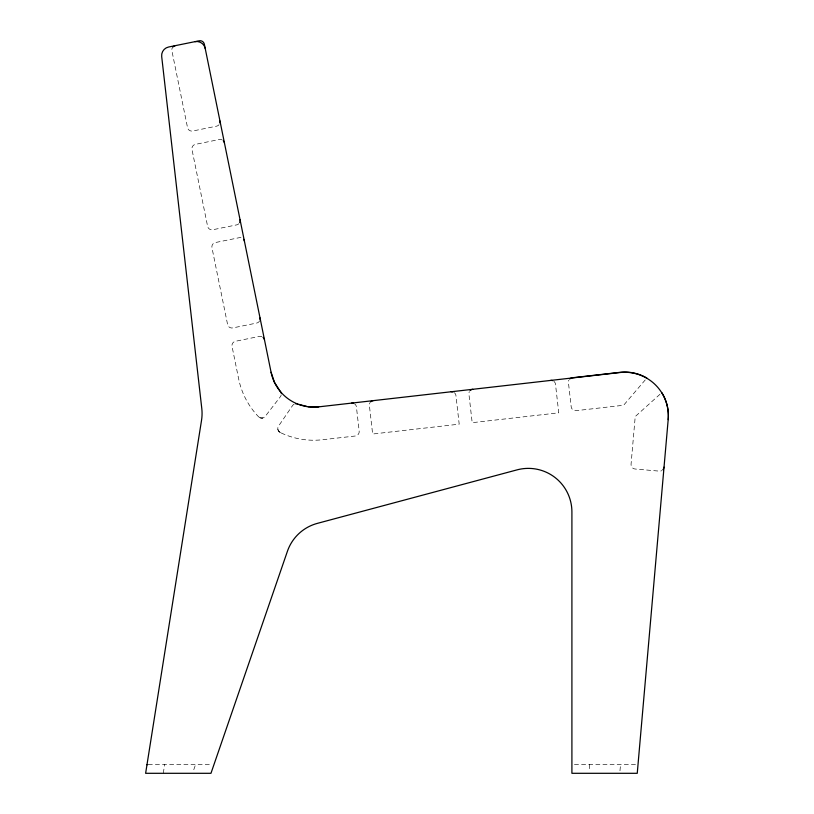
<?xml version="1.0" encoding="UTF-8"?>
<svg xmlns="http://www.w3.org/2000/svg" width="814" height="814" viewBox="0 0 814 814"><rect width="100%" height="100%" fill="white"/><g stroke="black" fill="none" stroke-linecap="round" stroke-linejoin="round"><path stroke-width="0.61" stroke-dasharray="4.07 3.05" d="M619.983 770.746L620.522 764.59M163.288 773.168L164.652 764.59M193.783 769.708L195.543 764.59M645.237 379.935L623.626 405.25L576.017 410.673A4.355 4.355 0 0 1 571.194 406.837L568.437 382.6A4.355 4.355 0 0 1 568.874 380.158M659.971 394.291L635.225 416.554L631.054 464.285A4.355 4.355 0 0 0 635.012 469.006L659.309 471.133A4.355 4.355 0 0 0 661.751 470.634M148.27 764.59L211.447 764.59M574.45 764.59L636.283 764.59M589.336 764.59L589.336 771.123M219.047 124.684A4.355 4.355 0 0 1 216.575 126.16L192.664 131.023A4.355 4.355 0 0 1 187.535 127.625L171.896 50.783A4.355 4.355 0 0 1 172.537 47.517M238.848 223.718A4.355 4.355 0 0 1 236.66 224.888L212.749 229.752A4.355 4.355 0 0 1 207.621 226.353L191.982 149.511A4.355 4.355 0 0 1 195.38 144.373L219.292 139.509A4.355 4.355 0 0 1 222.141 139.906M259.646 320.777A4.355 4.355 0 0 1 256.634 323.066L232.733 327.93A4.355 4.355 0 0 1 227.594 324.521L211.955 247.69A4.355 4.355 0 0 1 215.354 242.552L239.265 237.688A4.355 4.355 0 0 1 242.531 238.329M261.823 336.64A4.355 4.355 0 0 0 259.351 336.416L235.45 341.28A4.355 4.355 0 0 0 232.041 346.418L238.644 378.856A76.669 76.669 0 0 0 258.587 416.799L260.439 417.938L262.596 418.04L260.439 417.938L258.587 416.799A4.355 4.355 0 0 0 265.181 416.432L280.321 396.805A4.355 4.355 0 0 0 281.176 394.821M454.324 392.684A4.355 4.355 0 0 1 455.942 395.594L459.198 424.165L372.639 434.025L369.383 405.453A4.355 4.355 0 0 1 370.024 402.655M553.876 381.339A4.355 4.355 0 0 1 555.494 384.249L558.75 412.82L472.181 422.68L468.925 394.118A4.355 4.355 0 0 1 469.363 391.666M294.129 404.232A4.355 4.355 0 0 0 292.511 405.657L278.52 426.129A4.355 4.355 0 0 0 280.209 432.499A76.669 76.669 0 0 0 322.456 439.743L355.342 435.999A4.355 4.355 0 0 0 359.178 431.176L356.42 406.939A4.355 4.355 0 0 0 354.405 403.744M280.209 432.499L278.551 431.105L277.788 429.08L278.551 431.105L280.209 432.499"/><path stroke-width="1.22" d="M146.988 764.722L147.609 764.59M308.038 406.756L318.701 406.858L619.861 372.537A43.559 43.559 0 0 1 668.192 419.617M298.86 404.365L306.888 406.461M661.802 392.643A43.559 43.559 0 0 1 668.202 419.434L637.25 773.3L571.906 773.3L571.906 511.935A43.559 43.559 0 0 0 517.073 469.861L317.328 523.382A43.559 43.559 0 0 0 287.423 551.271L210.968 773.3L145.625 773.3L201.536 420.289A43.559 43.559 0 0 0 201.791 408.547L161.691 56.532A8.71 8.71 0 0 1 168.61 47.009L199.206 40.792A4.355 4.355 0 0 1 204.345 44.19L271.082 372.263L274.481 382.377L280.23 391.361A4.355 4.355 0 0 1 281.105 393.101M194.933 41.656A8.71 8.71 0 0 1 205.209 48.453M318.701 406.858A43.559 43.559 0 0 1 271.082 372.263M172.822 47.12A4.355 4.355 0 0 1 173.789 46.266M174.369 45.95A4.355 4.355 0 0 1 175.295 45.655M219.973 121.021A4.355 4.355 0 0 1 219.922 122.965M223.25 140.72A4.355 4.355 0 0 1 224.43 142.908M240.059 219.749A4.355 4.355 0 0 1 239.672 222.598M243.6 239.326A4.355 4.355 0 0 1 244.404 241.086M260.032 317.928A4.355 4.355 0 0 1 260.053 319.556M263.014 337.342A4.355 4.355 0 0 1 263.868 338.309M264.184 338.889A4.355 4.355 0 0 1 264.489 339.814M370.624 401.892A4.355 4.355 0 0 1 371.662 401.119M372.273 400.854A4.355 4.355 0 0 1 373.219 400.641M451.129 391.758A4.355 4.355 0 0 1 453.052 391.972M470.177 390.547A4.355 4.355 0 0 1 472.761 389.296M550.671 380.423A4.355 4.355 0 0 1 552.594 380.637M646.835 378.052A43.559 43.559 0 0 0 619.881 372.354L572.273 377.777A4.355 4.355 0 0 0 569.678 379.029M664.031 467.165A4.355 4.355 0 0 1 663.837 468.121M663.441 469.017A4.355 4.355 0 0 1 662.85 469.79M295.574 403.795A4.355 4.355 0 0 1 297.71 404.07M351.597 403.103A4.355 4.355 0 0 1 353.52 403.317"/></g></svg>
